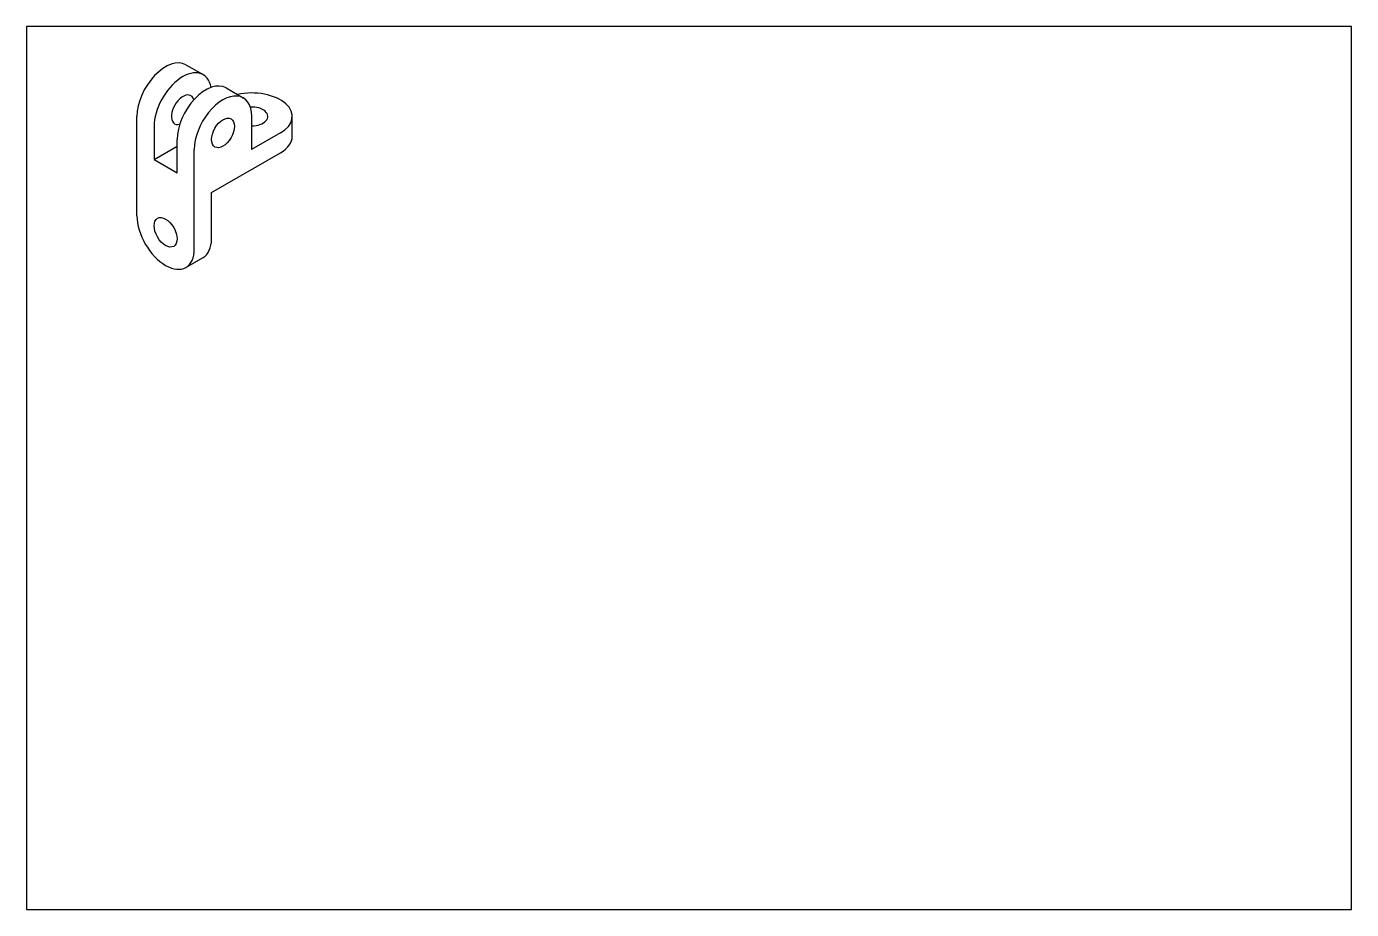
# Model space of a CAD drawing. Header units: millimetres. Extents: x 0 to 600, y 0 to 400.
import ezdxf

# ---------------------------------------------------------------- set-up
doc = ezdxf.new("R2010")
doc.units = ezdxf.units.MM
doc.layers.get('0').update_dxf_attribs({"true_color": 0xe7f0ff})

msp = doc.modelspace()

# ---------------------------------------------------------------- linework, layer by layer
for p, q in [((72.18, 382.68), (79.97, 378.18)), ((90.36, 372.18), (98.16, 367.68)), ((50, 314.27), (50, 359.27)), ((57.79, 354.77), (57.79, 339.77)), ((101.96, 359.27), (101.96, 344.27)), ((120.33, 350.27), (120.33, 359.27)), ((68.19, 333.77), (68.19, 348.77)), ((114.95, 351.77), (101.96, 344.27)), ((57.79, 339.77), (68.19, 345.77)), ((75.98, 299.27), (75.98, 344.27)), ((83.77, 324.77), (114.95, 342.77)), ((57.79, 339.77), (68.19, 333.77)), ((83.77, 303.77), (83.77, 324.77)), ((72.18, 290.86), (79.97, 295.36))]:
    msp.add_line(p, q)
msp.add_lwpolyline([(0, 0), (600, 0), (600, 400), (0, 400)], close=True)
for centre, major_axis, start_param, end_param in [((62.99, 366.77), (-9.19, -15.91), 3.141593, 5.497787), ((70.78, 362.27), (-9.19, -15.91), 2.540328, 5.497787), ((81.18, 356.27), (-9.19, -15.91), 3.141593, 5.497787), ((70.78, 362.27), (-3.67, -6.36), 2.63393, 6.790848), ((88.97, 351.77), (-9.19, -15.91), 2.356194, 5.497787), ((101.96, 359.27), (-18.37, 0), 5.497767, 5.497791), ((101.96, 359.27), (-18.37, 0), 2.356194, 5.070709), ((101.96, 359.27), (-7.35, 0), 1.570796, 4.79716), ((101.96, 350.27), (-18.37, 0), 2.356194, 3.141593), ((62.99, 306.77), (9.19, -15.91), 3.926991, 7.068583), ((70.78, 311.27), (9.19, -15.91), 6.283185, 7.068583)]:
    msp.add_ellipse(centre, major_axis=major_axis, ratio=0.57735, start_param=start_param, end_param=end_param)
for centre, major_axis in [((88.97, 351.77), (-3.67, -6.36)), ((62.99, 306.77), (3.67, -6.36))]:
    msp.add_ellipse(centre, major_axis=major_axis, ratio=0.57735)

doc.saveas('drawing.dxf')
